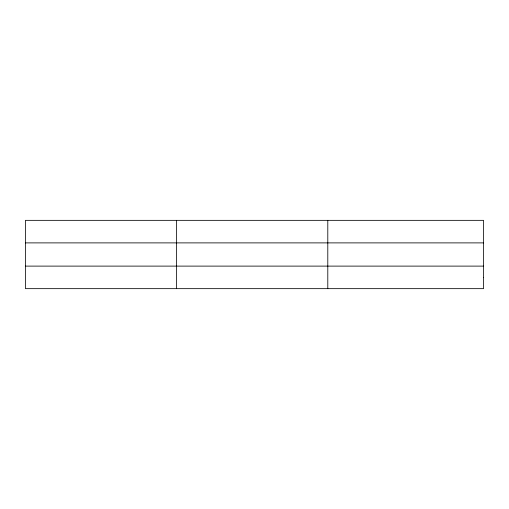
<?xml version="1.0" encoding="UTF-8"?>
<svg xmlns="http://www.w3.org/2000/svg" width="509" height="509" viewBox="0 0 509 509"><rect width="100%" height="100%" fill="white"/><g stroke="black" fill="none" stroke-linecap="round" stroke-linejoin="round"><path stroke-width="0.76" d="M176.623 220.346L176.623 288.654M327.796 220.346L327.796 288.654M25.45 242.888L483.55 242.888M25.45 266.112L483.55 266.112M483.55 277.386L483.55 288.654L25.45 288.654L25.45 220.346L483.55 220.346L483.55 277.386"/></g></svg>
